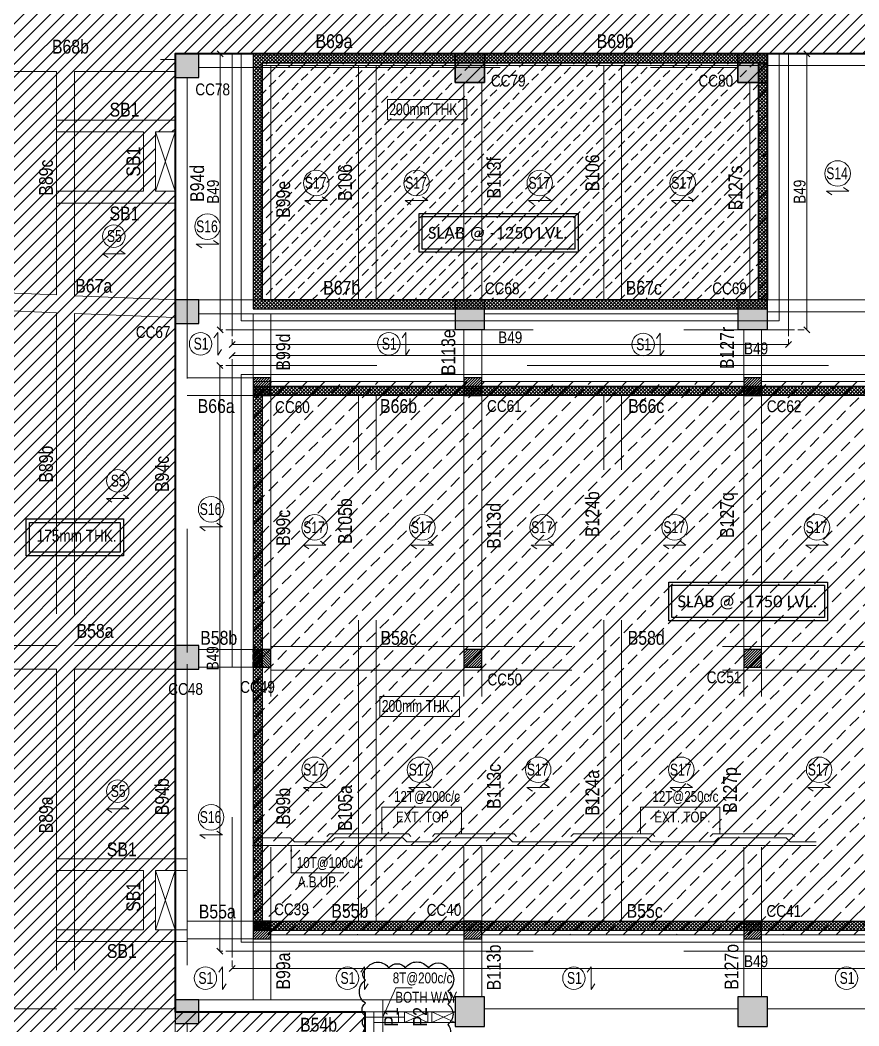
# Model space of a CAD drawing. Header units: millimetres. Extents: x 1112055 to 3390982, y -148532 to 766891.
# Drawn here: x 2816194 to 2837420, y 11112 to 36569 of the extents above; entities that cross this region are included whole.
import ezdxf
from ezdxf.enums import TextEntityAlignment as Align

# ---------------------------------------------------------------- set-up
doc = ezdxf.new("R2010")
doc.units = ezdxf.units.MM
doc.header["$PDMODE"] = 35
doc.header["$PDSIZE"] = -25
doc.linetypes.add('Hidden', pattern=[9.525, 6.35, -3.175])
for name, color, linetype, lineweight in [('A_DROP LINE', 11, 'Continuous', 9), ('AREA', 2, 'Continuous', 9), ('B BEAM', 148, 'Continuous', 13), ('B COL. NO.', 3, 'Continuous', 20), ('B FINAL COLUMN', 1, 'Continuous', 30), ('B HATCH', 250, 'Continuous', 0), ('B SLAB NO', 56, 'Continuous', 9), ('B STEEL', 34, 'Continuous', 15), ('B STEEL TEXT', 7, 'Continuous', 15), ('B-BEAM NO', 215, 'Continuous', 18), ('g-sol250', 250, 'Continuous', 5)]:
    doc.layers.add(name, color=color, linetype=linetype, lineweight=lineweight)
doc.styles.add('Cali', font='calibri.ttf')
doc.styles.add('Q1', font='g13f12d.shx', dxfattribs={"width": 0.8})
doc.styles.add('SWINC', font='swissc.ttf')
doc.styles.add('SWISS', font='swisscl.ttf')
doc.dimstyles.new('BHOOMI', dxfattribs={"dimtxt": 230, "dimasz": 150, "dimexe": 10, "dimexo": 0, "dimgap": 25, "dimtad": 1, "dimdec": 0, "dimzin": 0, "dimdsep": 46, "dimtxsty": 'SWINC', "dimblk": 'OBLIQUE', "dimcen": 0.09, "dimclrd": 250, "dimclre": 250, "dimclrt": 256, "dimaunit": 1, "dimadec": 3, "dimazin": 0, "dimtfac": 1, "dimtdec": 0, "dimtofl": 0, "dimtmove": 1, "dimatfit": 3, "dimfxl": 100, "dimtolj": 1, "dimtzin": 0, "dimlwd": 9, "dimlwe": 5, "dimarcsym": 0})
pattern_1 = [(45, (725457.52, -338867.97), (-44.9012806, 44.9012806), []), (135, (725457.52, -338867.97), (-44.9012806, -44.9012806), [])]
pattern_2 = [(45, (-448869.95, -194676.243), (-33.67596045, 33.67596045), [])]

# ---------------------------------------------------------------- blocks, each defined once
blk = doc.blocks.new('_Oblique')
at = {"color": 0, "linetype": 'ByBlock', "lineweight": -2}
blk.add_line((-0.5, -0.5), (0.5, 0.5), dxfattribs=at)
blk = doc.blocks.new('*D6222')
at = {"layer": 'B-BEAM NO', "color": 250, "linetype": 'Hidden', "lineweight": 0, "ltscale": 25, "transparency": 16777216}
for p, q in [((2821558, 27829), (2821558, 28087)), ((2848078, 27829), (2848078, 28087))]:
    blk.add_line(p, q, dxfattribs=at)
at = {"layer": 'B-BEAM NO', "color": 250, "lineweight": 0, "ltscale": 25, "transparency": 16777216}
blk.add_line((2848078, 28077), (2821558, 28077), dxfattribs=at)
at = {"layer": 'Defpoints', "color": 0, "lineweight": 40, "transparency": 16777216}
for p in [(2821558, 28077), (2821558, 27829), (2848078, 27829)]:
    blk.add_point(p, dxfattribs=at)
at = {"layer": 'B-BEAM NO', "color": 250, "lineweight": 0, "transparency": 16777216, "xscale": 150, "yscale": 150, "zscale": 150, "rotation": 180}
blk.add_blockref('_Oblique', (2821558, 28077), dxfattribs=at)
at = {"layer": 'B-BEAM NO', "color": 250, "lineweight": 0, "transparency": 16777216, "xscale": 150, "yscale": 150, "zscale": 150}
blk.add_blockref('_Oblique', (2848078, 28077), dxfattribs=at)
at = {"layer": 'B-BEAM NO', "transparency": 16777216, "insert": (2834818, 28257), "char_height": 300, "attachment_point": 5, "style": 'SWINC'}
blk.add_mtext('\\A1;B49', dxfattribs=at)
blk = doc.blocks.new('*D6224')
at = {"layer": 'B-BEAM NO', "color": 250, "linetype": 'Hidden', "lineweight": 0, "ltscale": 25, "transparency": 16777216}
for p, q in [((2821558, 13004), (2821558, 12557)), ((2848078, 13004), (2848078, 12557))]:
    blk.add_line(p, q, dxfattribs=at)
at = {"layer": 'B-BEAM NO', "color": 250, "lineweight": 0, "ltscale": 25, "transparency": 16777216}
blk.add_line((2821558, 12567), (2848078, 12567), dxfattribs=at)
at = {"layer": 'Defpoints', "color": 0, "lineweight": 40, "transparency": 16777216}
for p in [(2821558, 13004), (2848078, 13004), (2848078, 12567)]:
    blk.add_point(p, dxfattribs=at)
at = {"layer": 'B-BEAM NO', "color": 250, "lineweight": 0, "transparency": 16777216, "xscale": 150, "yscale": 150, "zscale": 150, "rotation": 180}
blk.add_blockref('_Oblique', (2821558, 12567), dxfattribs=at)
at = {"layer": 'B-BEAM NO', "color": 250, "lineweight": 0, "transparency": 16777216, "xscale": 150, "yscale": 150, "zscale": 150}
blk.add_blockref('_Oblique', (2848078, 12567), dxfattribs=at)
at = {"layer": 'B-BEAM NO', "transparency": 16777216, "insert": (2834818, 12747), "char_height": 300, "attachment_point": 5, "style": 'SWINC'}
blk.add_mtext('\\A1;B49', dxfattribs=at)
blk = doc.blocks.new('*D6225')
at = {"layer": 'B-BEAM NO', "color": 250, "linetype": 'Hidden', "lineweight": 0, "ltscale": 25, "transparency": 16777216}
for p, q in [((2821558, 27829), (2821237, 27829)), ((2821558, 13004), (2821237, 13004))]:
    blk.add_line(p, q, dxfattribs=at)
at = {"layer": 'B-BEAM NO', "color": 250, "lineweight": 0, "ltscale": 25, "transparency": 16777216}
blk.add_line((2821247, 13004), (2821247, 27829), dxfattribs=at)
at = {"layer": 'Defpoints', "color": 0, "lineweight": 40, "transparency": 16777216}
for p in [(2821247, 27829), (2821558, 27829), (2821558, 13004)]:
    blk.add_point(p, dxfattribs=at)
at = {"layer": 'B-BEAM NO', "color": 250, "lineweight": 0, "transparency": 16777216, "xscale": 150, "yscale": 150, "zscale": 150}
for p, rotation in [((2821247, 27829), 90), ((2821247, 13004), 270)]:
    blk.add_blockref('_Oblique', p, dxfattribs=dict(at, rotation=rotation))
at = {"layer": 'B-BEAM NO', "transparency": 16777216, "insert": (2821067, 20416), "char_height": 300, "attachment_point": 5, "rotation": 90, "style": 'SWINC'}
blk.add_mtext('\\A1;B49', dxfattribs=at)
blk = doc.blocks.new('*D6226')
at = {"layer": 'B-BEAM NO', "color": 250, "linetype": 'Hidden', "lineweight": 0, "ltscale": 25, "transparency": 16777216}
for p, q in [((2821558, 28729), (2821558, 28346)), ((2835636, 28729), (2835636, 28346))]:
    blk.add_line(p, q, dxfattribs=at)
at = {"layer": 'B-BEAM NO', "color": 250, "lineweight": 0, "ltscale": 25, "transparency": 16777216}
blk.add_line((2835636, 28356), (2821558, 28356), dxfattribs=at)
at = {"layer": 'Defpoints', "color": 0, "lineweight": 40, "transparency": 16777216}
for p in [(2821558, 28729), (2835636, 28729), (2821558, 28356)]:
    blk.add_point(p, dxfattribs=at)
at = {"layer": 'B-BEAM NO', "color": 250, "lineweight": 0, "transparency": 16777216, "xscale": 150, "yscale": 150, "zscale": 150, "rotation": 180}
blk.add_blockref('_Oblique', (2821558, 28356), dxfattribs=at)
at = {"layer": 'B-BEAM NO', "color": 250, "lineweight": 0, "transparency": 16777216, "xscale": 150, "yscale": 150, "zscale": 150}
blk.add_blockref('_Oblique', (2835636, 28356), dxfattribs=at)
at = {"layer": 'B-BEAM NO', "transparency": 16777216, "insert": (2828597, 28536), "char_height": 300, "attachment_point": 5, "style": 'SWINC'}
blk.add_mtext('\\A1;B49', dxfattribs=at)
blk = doc.blocks.new('*D6227')
at = {"layer": 'B-BEAM NO', "color": 250, "linetype": 'Hidden', "lineweight": 0, "ltscale": 25, "transparency": 16777216}
for p, q in [((2821558, 35719), (2821247, 35719)), ((2821558, 28729), (2821247, 28729))]:
    blk.add_line(p, q, dxfattribs=at)
at = {"layer": 'B-BEAM NO', "color": 250, "lineweight": 0, "ltscale": 25, "transparency": 16777216}
blk.add_line((2821257, 28729), (2821257, 35719), dxfattribs=at)
at = {"layer": 'Defpoints', "color": 0, "lineweight": 40, "transparency": 16777216}
for p in [(2821257, 35719), (2821558, 35719), (2821558, 28729)]:
    blk.add_point(p, dxfattribs=at)
at = {"layer": 'B-BEAM NO', "color": 250, "lineweight": 0, "transparency": 16777216, "xscale": 150, "yscale": 150, "zscale": 150}
for p, rotation in [((2821257, 35719), 90), ((2821257, 28729), 270)]:
    blk.add_blockref('_Oblique', p, dxfattribs=dict(at, rotation=rotation))
at = {"layer": 'B-BEAM NO', "transparency": 16777216, "insert": (2821077, 32224), "char_height": 300, "attachment_point": 5, "rotation": 90, "style": 'SWINC'}
blk.add_mtext('\\A1;B49', dxfattribs=at)
blk = doc.blocks.new('*D6228')
at = {"layer": 'B-BEAM NO', "color": 250, "linetype": 'Hidden', "lineweight": 0, "ltscale": 25, "transparency": 16777216}
for p, q in [((2835636, 35719), (2836112, 35719)), ((2835636, 28729), (2836112, 28729))]:
    blk.add_line(p, q, dxfattribs=at)
at = {"layer": 'B-BEAM NO', "color": 250, "lineweight": 0, "ltscale": 25, "transparency": 16777216}
blk.add_line((2836102, 28729), (2836102, 35719), dxfattribs=at)
at = {"layer": 'Defpoints', "color": 0, "lineweight": 40, "transparency": 16777216}
for p in [(2835636, 35719), (2836102, 35719), (2835636, 28729)]:
    blk.add_point(p, dxfattribs=at)
at = {"layer": 'B-BEAM NO', "color": 250, "lineweight": 0, "transparency": 16777216, "xscale": 150, "yscale": 150, "zscale": 150}
for p, rotation in [((2836102, 35719), 90), ((2836102, 28729), 270)]:
    blk.add_blockref('_Oblique', p, dxfattribs=dict(at, rotation=rotation))
at = {"layer": 'B-BEAM NO', "transparency": 16777216, "insert": (2835922, 32224), "char_height": 300, "attachment_point": 5, "rotation": 90, "style": 'SWINC'}
blk.add_mtext('\\A1;B49', dxfattribs=at)
blk = doc.blocks.new('A$C0c216505')
at = {"layer": 'A_DROP LINE'}
for points in [[(2200, -6230), (2200, -300), (14760, -300), (14760, -6230)], [(27200, -8650), (2200, -8650), (2200, -21955), (27200, -21955)]]:
    blk.add_lwpolyline(points, close=True, dxfattribs=at)

msp = doc.modelspace()

# ---------------------------------------------------------------- hatches: boundary and pattern name
at = {"layer": 'B HATCH', "lineweight": 0}
h = msp.add_hatch(dxfattribs=at)
h.set_pattern_fill('ANSI37', color=256, scale=20, angle=360, style=0)
h.set_pattern_definition(pattern_1)
h.paths.add_polyline_path([(2822088.1, 35718.9), (2822088.1, 29258.9), (2835106.5, 29258.9), (2835106.5, 35718.9)])
h.paths.add_polyline_path([(2822318.1, 35488.9), (2822318.1, 29488.9), (2834876.5, 29488.9), (2834876.5, 35488.9)], flags=16)
h = msp.add_hatch(dxfattribs=at)
h.set_pattern_fill('ANSI37', color=256, scale=20, angle=360, style=0)
h.set_pattern_definition(pattern_1)
h.paths.add_polyline_path([(2822318.1, 13763.9), (2847318.1, 13763.9), (2847318.1, 27068.9), (2822318.1, 27068.9)], flags=16)
h.paths.add_polyline_path([(2822088.1, 13533.9), (2847548.1, 13533.9), (2847548.1, 27298.9), (2822088.1, 27298.9)])
h = msp.add_hatch(dxfattribs=at)
h.set_pattern_fill('ANSI37', color=256, scale=20, angle=360, style=0)
h.set_pattern_definition([(45, (-2661312.214, -704162.315), (-44.9012806, 44.9012806), []), (135, (-2661312.214, -704162.315), (-44.9012806, -44.9012806), [])])
h.paths.add_polyline_path([(2822088.1, 27298.9), (2822538.1, 27298.9), (2822538.1, 27068.9), (2822088.1, 27068.9)])
h = msp.add_hatch(dxfattribs=at)
h.set_pattern_fill('ANSI37', color=256, scale=20, angle=360, style=0)
h.set_pattern_definition([(45, (-2655975.54, -704162.315), (-44.9012806, 44.9012806), []), (135, (-2655975.54, -704162.315), (-44.9012806, -44.9012806), [])])
h.paths.add_polyline_path([(2827424.8, 27298.9), (2827874.8, 27298.9), (2827874.8, 27068.9), (2827424.8, 27068.9)])
h = msp.add_hatch(dxfattribs=at)
h.set_pattern_fill('ANSI37', color=256, scale=20, angle=360, style=0)
h.set_pattern_definition([(45, (-2648893.88, -704162.315), (-44.9012806, 44.9012806), []), (135, (-2648893.88, -704162.315), (-44.9012806, -44.9012806), [])])
h.paths.add_polyline_path([(2834506.5, 27298.9), (2834956.5, 27298.9), (2834956.5, 27068.9), (2834506.5, 27068.9)])
h = msp.add_hatch(dxfattribs=at)
h.set_pattern_fill('ANSI37', color=256, scale=20, angle=90, style=0)
h.set_pattern_definition([(135, (3553904.36, -5463199.9), (-44.9012806, -44.9012806), []), (225, (3553904.36, -5463199.9), (44.9012806, -44.9012806), [])])
h.paths.add_polyline_path([(2822318.1, 20191.4), (2822318.1, 20641.4), (2822088.1, 20641.4), (2822088.1, 20191.4)])
h = msp.add_hatch(dxfattribs=at)
h.set_pattern_fill('ANSI37', color=256, scale=20, angle=360, style=0)
h.set_pattern_definition([(45, (-2661312.214, -717917.315), (-44.9012806, 44.9012806), []), (135, (-2661312.214, -717917.315), (-44.9012806, -44.9012806), [])])
h.paths.add_polyline_path([(2822088.1, 13533.9), (2822538.1, 13533.9), (2822538.1, 13763.9), (2822088.1, 13763.9)])
h = msp.add_hatch(dxfattribs=at)
h.set_pattern_fill('ANSI37', color=256, scale=20, angle=360, style=0)
h.set_pattern_definition([(45, (-2655975.54, -717917.315), (-44.9012806, 44.9012806), []), (135, (-2655975.54, -717917.315), (-44.9012806, -44.9012806), [])])
h.paths.add_polyline_path([(2827424.8, 13533.9), (2827874.8, 13533.9), (2827874.8, 13763.9), (2827424.8, 13763.9)])
h = msp.add_hatch(dxfattribs=at)
h.set_pattern_fill('ANSI37', color=256, scale=20, angle=360, style=0)
h.set_pattern_definition([(45, (-2648893.88, -717917.315), (-44.9012806, 44.9012806), []), (135, (-2648893.88, -717917.315), (-44.9012806, -44.9012806), [])])
h.paths.add_polyline_path([(2834506.5, 13533.9), (2834956.5, 13533.9), (2834956.5, 13763.9), (2834506.5, 13763.9)])
at = {"layer": 'g-sol250', "lineweight": 0}
h = msp.add_hatch(dxfattribs=at)
h.set_pattern_fill('ANSI31', color=250, scale=75)
h.set_pattern_definition([(45, (-724936.02, -684473.6), (-168.379802, 168.379802), [])])
h.paths.add_polyline_path([(2808768.1, -40156.1), (2808768.1, -11756.1), (2834368.1, -11756.1), (2834368.1, -20456.1), (2830868.1, -20456.1), (2830868.1, -31456.1), (2834368.1, -31456.1), (2834368.1, -40156.1)], flags=16)
h.paths.add_polyline_path([(2825618.1, -40504.6), (2825618.1, -40156.1), (2827028.1, -40156.1), (2827028.1, -40504.6)], flags=16)
h.paths.add_polyline_path([(2830038.1, -40156.1), (2830038.1, -40504.7), (2827478.1, -40504.7), (2827478.1, -40156.1)], flags=16)
h.paths.add_polyline_path([(2834368.1, -70556.1), (2858788.1, -70556.1), (2858788.1, -30756.1), (2871418.1, -30756.1), (2871418.1, -5896), (2871418.1, -5756.1), (2858958.1, -5756.1), (2858958.1, -5156.1), (2859188.1, -5156.1), (2859188.1, -3726.1), (2858808.1, -3726.1), (2858808.1, -1416.1), (2859188.1, -1416.1), (2859188.1, 3323.9), (2854103.1, 3323.9), (2854103.1, -5754), (2854221, -5756.1), (2854103.1, -5756.1), (2846294.9, -5756.1), (2819068.1, -5756.1), (2819068.1, 9243.9), (2824918.1, 9243.9), (2824918.1, 11468.9), (2820118.1, 11468.9), (2820118.1, 13543.9), (2819618.1, 13543.9), (2819618.1, 15043.9), (2820118.1, 15043.9), (2820118.1, 32238.9), (2819618.1, 32238.9), (2819618.1, 33738.9), (2820118.1, 33738.9), (2820118.1, 35718.9), (2855901.5, 35718.9), (2855901.5, 35488.9), (2870818.1, 35488.9), (2870818.1, 35488.9), (2871418.1, 35488.9), (2871418.1, 42384.9), (2845094.1, 41923), (2845094.1, 39154.7), (2840592.1, 39154.7), (2840592.1, 38568.9), (2807868.1, 38568.9), (2807868.1, 35569), (2814122.8, 35569), (2814113.5, 13956.4), (2812838.1, 13953.9), (2812838.1, 7598.9), (2810598.2, 7598.9), (2810598.2, -5306.1), (2807868.1, -5306.1), (2807868.1, -70556.1), (2808768.1, -70556.1), (2808768.3, -48507.3), (2834368.3, -48507.3), (2834368.1, -57206.1), (2830638.1, -57206.1), (2830638.1, -70256.1), (2834368.1, -70256.1)])
at = {"layer": 'g-sol250'}
h = msp.add_hatch(color=250, dxfattribs=at)
h.dxf.hatch_style = 1
h.paths.add_polyline_path([(2820118.1, 35118.9), (2820718.1, 35118.9), (2820718.1, 35718.9), (2820118.1, 35718.9)])
h = msp.add_hatch(color=250, dxfattribs=at)
h.dxf.hatch_style = 1
h.paths.add_polyline_path([(2827199.8, 34988.9), (2827949.8, 34988.9), (2827949.8, 35718.9), (2827199.8, 35718.9)])
h = msp.add_hatch(color=250, dxfattribs=at)
h.dxf.hatch_style = 1
h.paths.add_polyline_path([(2834356.5, 34988.9), (2835106.5, 34988.9), (2835106.5, 35718.9), (2834356.5, 35718.9)])
at = {"layer": 'g-sol250', "lineweight": 0}
h = msp.add_hatch(dxfattribs=at)
h.set_pattern_fill('ANSI33', color=18, scale=72.222222)
h.set_pattern_definition([(45, (-2641737.2, -704162.3), (-324.287027, 324.287027), []), (45, (-2641412.93, -704162.3), (-324.287027, 324.287027), [229.305556, -114.652778])])
h.paths.add_polyline_path([(2822318.1, 29488.9), (2822318.1, 35488.9), (2835108.1, 35488.9), (2835108.1, 29488.9)])
at = {"layer": 'g-sol250'}
h = msp.add_hatch(color=250, dxfattribs=at)
h.dxf.hatch_style = 1
h.paths.add_polyline_path([(2820118.1, 28888.9), (2820718.1, 28888.9), (2820718.1, 29488.9), (2820118.1, 29488.9)])
h = msp.add_hatch(color=250, dxfattribs=at)
h.dxf.hatch_style = 1
h.paths.add_polyline_path([(2827199.8, 28738.9), (2827949.8, 28738.9), (2827949.8, 29488.9), (2827199.8, 29488.9)])
h = msp.add_hatch(color=250, dxfattribs=at)
h.dxf.hatch_style = 1
h.paths.add_polyline_path([(2834356.5, 28738.9), (2835106.5, 28738.9), (2835106.5, 29488.9), (2834356.5, 29488.9)])
h = msp.add_hatch(dxfattribs=at)
h.set_pattern_fill('ANSI31', color=250, scale=15)
h.set_pattern_definition([(45, (-468444.95, -194676.243), (-33.67596045, 33.67596045), [])])
h.paths.add_polyline_path([(2822088.1, 27298.9), (2822538.1, 27298.9), (2822538.1, 27518.9), (2822088.1, 27518.9)])
h = msp.add_hatch(dxfattribs=at)
h.set_pattern_fill('ANSI31', color=250, scale=15)
h.set_pattern_definition([(45, (-463108.276, -194676.243), (-33.67596045, 33.67596045), [])])
h.paths.add_polyline_path([(2827424.8, 27298.9), (2827874.8, 27298.9), (2827874.8, 27518.9), (2827424.8, 27518.9)])
h = msp.add_hatch(dxfattribs=at)
h.set_pattern_fill('ANSI31', color=250, scale=15)
h.set_pattern_definition([(45, (-456026.615, -194676.243), (-33.67596045, 33.67596045), [])])
h.paths.add_polyline_path([(2834506.5, 27298.9), (2834956.5, 27298.9), (2834956.5, 27518.9), (2834506.5, 27518.9)])
at = {"layer": 'g-sol250', "lineweight": 0}
h = msp.add_hatch(dxfattribs=at)
h.set_pattern_fill('ANSI33', color=226, scale=100, angle=360)
h.set_pattern_definition([(45, (-724936, -680969.16), (-449.01281, 449.01281), []), (45, (-724487, -680969.16), (-449.01281, 449.01281), [317.5, -158.75])])
h.paths.add_polyline_path([(2822088.1, 13413.9), (2822088.1, 27418.9), (2847548.1, 27418.9), (2847548.1, 13413.9)])
at = {"layer": 'g-sol250'}
h = msp.add_hatch(color=250, dxfattribs=at)
h.dxf.hatch_style = 1
h.paths.add_polyline_path([(2820118.1, 20141.4), (2820718.1, 20141.4), (2820718.1, 20741.4), (2820118.1, 20741.4)])
h = msp.add_hatch(dxfattribs=at)
h.set_pattern_fill('ANSI31', color=250, scale=15, angle=90)
h.set_pattern_definition([(135, (3044418.286, -3270332.632), (-33.67596045, -33.67596045), [])])
h.paths.add_polyline_path([(2822318.1, 20191.4), (2822318.1, 20641.4), (2822538.1, 20641.4), (2822538.1, 20191.4)])
h = msp.add_hatch(dxfattribs=at)
h.set_pattern_fill('ANSI31', color=250, scale=15)
h.set_pattern_definition(pattern_2)
h.paths.add_polyline_path([(2827424.8, 20191.4), (2827874.8, 20191.4), (2827874.8, 20641.4), (2827424.8, 20641.4)])
h = msp.add_hatch(dxfattribs=at)
h.set_pattern_fill('ANSI31', color=250, scale=15)
h.set_pattern_definition(pattern_2)
h.paths.add_polyline_path([(2834506.5, 20191.4), (2834956.5, 20191.4), (2834956.5, 20641.4), (2834506.5, 20641.4)])
h = msp.add_hatch(dxfattribs=at)
h.set_pattern_fill('ANSI31', color=250, scale=15)
h.set_pattern_definition([(45, (-468444.95, -208431.243), (-33.67596045, 33.67596045), [])])
h.paths.add_polyline_path([(2822088.1, 13533.9), (2822538.1, 13533.9), (2822538.1, 13313.9), (2822088.1, 13313.9)])
h = msp.add_hatch(dxfattribs=at)
h.set_pattern_fill('ANSI31', color=250, scale=15)
h.set_pattern_definition([(45, (-463108.276, -208431.243), (-33.67596045, 33.67596045), [])])
h.paths.add_polyline_path([(2827424.8, 13533.9), (2827874.8, 13533.9), (2827874.8, 13313.9), (2827424.8, 13313.9)])
h = msp.add_hatch(dxfattribs=at)
h.set_pattern_fill('ANSI31', color=250, scale=15)
h.set_pattern_definition([(45, (-456026.615, -208431.243), (-33.67596045, 33.67596045), [])])
h.paths.add_polyline_path([(2834506.5, 13533.9), (2834956.5, 13533.9), (2834956.5, 13313.9), (2834506.5, 13313.9)])
h = msp.add_hatch(color=250, dxfattribs=at)
h.dxf.hatch_style = 1
h.paths.add_polyline_path([(2820118.1, 11168.9), (2820718.1, 11168.9), (2820718.1, 11768.9), (2820118.1, 11768.9)])
h = msp.add_hatch(color=250, dxfattribs=at)
h.dxf.hatch_style = 1
h.paths.add_polyline_path([(2827199.8, 11093.9), (2827949.8, 11093.9), (2827949.8, 11843.9), (2827199.8, 11843.9)])
h = msp.add_hatch(color=250, dxfattribs=at)
h.dxf.hatch_style = 1
h.paths.add_polyline_path([(2834356.5, 11093.9), (2835106.5, 11093.9), (2835106.5, 11843.9), (2834356.5, 11843.9)])

# ---------------------------------------------------------------- linework, layer by layer
at = {"lineweight": 30}
for points in [[(2826292, 31674.1), (2830312.5, 31674.1), (2830312.5, 30695.3), (2826292, 30695.3)], [(2826371.3, 31594.8), (2830233.3, 31594.8), (2830233.3, 30774.5), (2826371.3, 30774.5)], [(2816344.6, 23945.5), (2818813.5, 23945.5), (2818813.5, 23010.8), (2816344.6, 23010.8)], [(2816435.1, 23855), (2818723, 23855), (2818723, 23101.3), (2816435.1, 23101.3)], [(2832606.9, 22344.1), (2836627.4, 22344.1), (2836627.4, 21365.3), (2832606.9, 21365.3)], [(2832686.2, 22264.8), (2836548.1, 22264.8), (2836548.1, 21444.6), (2832686.2, 21444.6)]]:
    msp.add_lwpolyline(points, close=True, dxfattribs=at)
at = {"color": 2, "lineweight": 30}
msp.add_lwpolyline([(2827014.9, 12577.8, -0.5205671), (2827014.9, 11991.9, -0.5205671), (2827014.9, 11662.5, -0.5205671), (2827014.9, 11147.6, -0.5205671), (2826940.1, 10730.9, -0.5205671), (2826543.3, 10730.9, -0.5205671), (2825972.2, 10730.9, -0.5205671), (2825409.2, 10730.9, -0.5205671), (2824996.9, 10730.9, -0.5205671), (2824932.5, 11055.2, -0.5205671), (2824932.5, 11355.8, -0.5205671), (2824932.5, 11682.9, -0.5205671), (2824932.5, 12271.1, -0.5205671), (2824968.7, 12577.8, -0.5205671), (2825526.8, 12577.8, -0.5205671), (2825942, 12577.8, -0.5205671), (2826531.4, 12577.8, -0.5205671)], format="xyb", close=True, dxfattribs=at)
at = {"layer": 'B BEAM', "ltscale": 1200}
for p, q in [((2820718.1, 35718.9), (2834356.5, 35718.9)), ((2841513.1, 35718.9), (2835106.5, 35718.9)), ((2822088.1, 35418.9), (2822088.1, 29488.9)), ((2835106.5, 34968.9), (2835106.5, 29488.9)), ((2819618.1, 33738.9), (2820118.1, 32238.9)), ((2819618.1, 32238.9), (2820118.1, 33738.9)), ((2820118.1, 33738.9), (2820118.1, 32238.9)), ((2827424.8, 27418.9), (2822088.1, 27418.9)), ((2834506.5, 27418.9), (2827874.8, 27418.9)), ((2841663.1, 27418.9), (2834956.5, 27418.9)), ((2822088.1, 27068.9), (2822088.1, 13763.9)), ((2819618.1, 13543.9), (2820118.1, 15043.9)), ((2819618.1, 15043.9), (2820118.1, 13543.9)), ((2822538.1, 13413.9), (2827424.8, 13413.9)), ((2827874.8, 13413.9), (2834506.5, 13413.9)), ((2834956.5, 13413.9), (2841663.1, 13413.9)), ((2825769.8, 11468.9), (2825769.8, 11193.9)), ((2827199.8, 11193.9), (2825148.1, 11193.9))]:
    msp.add_line(p, q, dxfattribs=at)
at = {"layer": 'B BEAM', "linetype": 'Hidden', "ltscale": 1200}
for p, q in [((2841513.1, 35718.9), (2835106.5, 35718.9)), ((2808318.1, 35569), (2820118.1, 35569)), ((2822538.1, 35418.9), (2822538.1, 29488.9)), ((2824756.5, 35418.9), (2824756.5, 29488.9)), ((2825206.5, 35418.9), (2825206.5, 29488.9)), ((2830965.6, 35418.9), (2830965.6, 29488.9)), ((2831415.6, 35418.9), (2831415.6, 29488.9)), ((2838234.8, 35418.9), (2835106.5, 35418.9)), ((2814568.1, 35269), (2817118.1, 35269)), ((2817118.1, 35269), (2817118.1, 29613.3)), ((2817568.1, 35269), (2820118.1, 35269)), ((2817568.1, 35269), (2817568.1, 29594.6)), ((2820718.1, 35368.9), (2834356.5, 35368.9)), ((2820118.1, 35118.9), (2820118.1, 11768.9)), ((2820418.1, 35118.9), (2820418.1, 20566.4)), ((2827424.8, 34968.9), (2827424.8, 29488.9)), ((2827874.8, 34968.9), (2827874.8, 29488.9)), ((2834656.5, 34968.9), (2834656.5, 29488.9)), ((2814568.2, 29719), (2817118.1, 29613.3)), ((2817568.1, 29594.6), (2820118.1, 29488.9)), ((2827199.8, 29488.9), (2820718.1, 29488.9)), ((2834356.5, 29488.9), (2827949.8, 29488.9)), ((2838234.8, 29488.9), (2835106.5, 29488.9)), ((2814549.5, 29269.4), (2817118.1, 29162.9)), ((2817118.1, 29162.9), (2817118.1, 20741.4)), ((2817568.1, 29144.3), (2817568.1, 20741.4)), ((2817568.1, 29144.3), (2820099.5, 29039.3)), ((2827199.8, 29138.9), (2820718.1, 29138.9)), ((2822088.1, 27518.9), (2822088.1, 29138.9)), ((2822538.1, 27518.9), (2822538.1, 29138.9)), ((2834356.5, 29138.9), (2827949.8, 29138.9)), ((2841513.1, 29188.9), (2835106.5, 29188.9)), ((2827424.8, 28738.9), (2827424.8, 27518.9)), ((2827874.8, 28738.9), (2827874.8, 27518.9)), ((2834506.5, 28738.9), (2834506.5, 27518.9)), ((2834956.5, 28738.9), (2834956.5, 27518.9)), ((2822088.1, 27518.9), (2820418.1, 27518.9)), ((2822088.1, 27068.9), (2820418.1, 27068.9)), ((2827424.8, 27068.9), (2822538.1, 27068.9)), ((2822538.1, 27068.9), (2822538.1, 13763.9)), ((2824756.5, 13758.4), (2824756.5, 27068.9)), ((2825206.5, 13758.4), (2825206.5, 27068.9)), ((2827424.8, 27068.9), (2827424.8, 13763.9)), ((2834506.5, 27068.9), (2827874.8, 27068.9)), ((2827874.8, 27068.9), (2827874.8, 13763.9)), ((2830965.6, 13758.4), (2830965.6, 27068.9)), ((2831415.6, 13758.4), (2831415.6, 27068.9)), ((2834506.5, 27068.9), (2834506.5, 13763.9)), ((2834956.5, 27068.9), (2834956.5, 13763.9)), ((2841663.1, 27068.9), (2834956.5, 27068.9)), ((2817118.1, 20741.4), (2814568.1, 20741.4)), ((2820118.1, 20741.4), (2817568.1, 20741.4)), ((2822088.1, 20641.4), (2820718.1, 20641.4)), ((2822538.1, 20716.4), (2847098.1, 20716.4)), ((2817118.1, 20141.4), (2814568.1, 20141.4)), ((2817118.1, 20141.4), (2817118.1, 11543.9)), ((2817568.1, 20141.4), (2817568.1, 11543.9)), ((2820118.1, 20141.4), (2817568.1, 20141.4)), ((2820418.1, 20266.4), (2820418.1, 11768.9)), ((2822088.1, 20191.4), (2820718.1, 20191.4)), ((2822538.1, 20116.4), (2847098.1, 20116.4)), ((2822088.1, 13763.9), (2820418.1, 13763.9)), ((2822538.1, 13763.9), (2827424.8, 13763.9)), ((2827874.8, 13763.9), (2834506.5, 13763.9)), ((2834956.5, 13763.9), (2841663.1, 13763.9)), ((2822088.1, 13313.9), (2820418.1, 13313.9)), ((2822088.1, 13313.9), (2822088.1, 11768.9)), ((2822538.1, 13313.9), (2822538.1, 11768.9)), ((2827424.8, 13313.9), (2827424.8, 11843.9)), ((2827874.8, 13313.9), (2827874.8, 11843.9)), ((2834506.5, 13313.9), (2834506.5, 11843.9)), ((2834956.5, 13313.9), (2834956.5, 11843.9)), ((2827199.8, 11768.9), (2820718.1, 11768.9)), ((2817118.1, 11543.9), (2814568.1, 11543.9)), ((2820118.1, 11543.9), (2817568.1, 11543.9)), ((2827199.8, 11468.9), (2820718.1, 11468.9)), ((2825148.1, 9243.9), (2825148.1, 11468.9)), ((2825919.8, 11193.9), (2826509.8, 11468.9)), ((2826509.8, 11193.9), (2825919.8, 11468.9)), ((2826609.8, 11193.9), (2827199.8, 11468.9)), ((2826609.8, 11468.9), (2827199.8, 11193.9)), ((2834356.5, 11543.9), (2827949.8, 11543.9)), ((2841513.1, 11543.9), (2835106.5, 11543.9)), ((2820118.1, 11168.9), (2820118.1, 9243.9)), ((2820418.1, 11168.9), (2820418.1, 9243.9))]:
    msp.add_line(p, q, dxfattribs=at)
at = {"layer": 'B BEAM', "color": 4, "linetype": 'Hidden', "ltscale": 1200}
for p, q in [((2820118.1, 34038.9), (2817118.1, 34038.9)), ((2819318.1, 33738.9), (2817118.1, 33738.9)), ((2819318.1, 32238.9), (2819318.1, 33738.9)), ((2819618.1, 33738.9), (2820118.1, 33738.9)), ((2819318.1, 32238.9), (2817118.1, 32238.9)), ((2820118.1, 31938.9), (2817118.1, 31938.9)), ((2817118.1, 15343.9), (2820418.1, 15343.9)), ((2817118.1, 15043.9), (2819318.1, 15043.9)), ((2819318.1, 13543.9), (2819318.1, 15043.9)), ((2819618.1, 15043.9), (2820418.1, 15043.9)), ((2819318.1, 13543.9), (2817118.1, 13543.9)), ((2820418.1, 13543.9), (2819618.1, 13543.9)), ((2820418.1, 13243.9), (2817118.1, 13243.9))]:
    msp.add_line(p, q, dxfattribs=at)
at = {"layer": 'B BEAM', "color": 4, "ltscale": 1200}
for p, q in [((2819618.1, 32238.9), (2819618.1, 33738.9)), ((2820118.1, 33738.9), (2819618.1, 33738.9)), ((2820118.1, 32238.9), (2819618.1, 32238.9)), ((2819618.1, 13543.9), (2819618.1, 15043.9)), ((2819618.1, 15043.9), (2820118.1, 15043.9)), ((2819618.1, 13543.9), (2820118.1, 13543.9))]:
    msp.add_line(p, q, dxfattribs=at)
at = {"layer": 'B BEAM', "linetype": 'Hidden', "ltscale": 1200}
msp.add_lwpolyline([(2821558.1, 35718.9), (2821558.1, 28728.9), (2835636.5, 28728.9), (2835636.5, 35718.9)], dxfattribs=at)
at = {"layer": 'B BEAM', "ltscale": 1200}
msp.add_lwpolyline([(2821788.1, 35718.9), (2821788.1, 28958.9), (2835406.5, 28958.9), (2835406.5, 35718.9)], dxfattribs=at)
at = {"layer": 'B BEAM', "linetype": 'Hidden', "ltscale": 1200}
msp.add_lwpolyline([(2821558.1, 13003.9), (2848078.1, 13003.9), (2848078.1, 27828.9), (2821558.1, 27828.9)], close=True, dxfattribs=at)
at = {"layer": 'B BEAM', "ltscale": 1200}
for points in [[(2821788.1, 13233.9), (2847848.1, 13233.9), (2847848.1, 27598.9), (2821788.1, 27598.9)], [(2825919.8, 11468.9), (2826509.8, 11468.9), (2826509.8, 11193.9), (2825919.8, 11193.9)], [(2826609.8, 11468.9), (2827199.8, 11468.9), (2827199.8, 11193.9), (2826609.8, 11193.9)]]:
    msp.add_lwpolyline(points, close=True, dxfattribs=at)
at = {"layer": 'B FINAL COLUMN'}
for points in [[(2820118.1, 35118.9), (2820718.1, 35118.9), (2820718.1, 35718.9), (2820118.1, 35718.9)], [(2827199.8, 35718.9), (2827949.8, 35718.9), (2827949.8, 34988.9), (2827199.8, 34988.9)], [(2834356.5, 35718.9), (2835106.5, 35718.9), (2835106.5, 34988.9), (2834356.5, 34988.9)], [(2820118.1, 28888.9), (2820718.1, 28888.9), (2820718.1, 29488.9), (2820118.1, 29488.9)], [(2827199.8, 28738.9), (2827949.8, 28738.9), (2827949.8, 29488.9), (2827199.8, 29488.9)], [(2834356.5, 28738.9), (2835106.5, 28738.9), (2835106.5, 29488.9), (2834356.5, 29488.9)], [(2820118.1, 11168.9), (2820718.1, 11168.9), (2820718.1, 11768.9), (2820118.1, 11768.9)]]:
    msp.add_lwpolyline(points, close=True, dxfattribs=at)
at = {"layer": 'B FINAL COLUMN', "color": 26, "lineweight": 30}
for points in [[(2822088.1, 35718.9), (2822088.1, 29258.9), (2835106.5, 29258.9), (2835106.5, 35718.9)], [(2822318.1, 35488.9), (2822318.1, 29488.9), (2834876.5, 29488.9), (2834876.5, 35488.9)], [(2822088.1, 13533.9), (2847548.1, 13533.9), (2847548.1, 27298.9), (2822088.1, 27298.9)], [(2822318.1, 13763.9), (2847318.1, 13763.9), (2847318.1, 27068.9), (2822318.1, 27068.9)]]:
    msp.add_lwpolyline(points, close=True, dxfattribs=at)
at = {"layer": 'B FINAL COLUMN', "color": 5}
for points in [[(2827199.8, 34988.9), (2827949.8, 34988.9), (2827949.8, 35718.9), (2827199.8, 35718.9)], [(2834356.5, 34988.9), (2835106.5, 34988.9), (2835106.5, 35718.9), (2834356.5, 35718.9)]]:
    msp.add_lwpolyline(points, close=True, dxfattribs=at)
at = {"layer": 'B FINAL COLUMN', "color": 4, "linetype": 'Hidden', "lineweight": 25, "ltscale": 300}
for points in [[(2822088.1, 27068.9), (2822538.1, 27068.9), (2822538.1, 27518.9), (2822088.1, 27518.9)], [(2827424.8, 27068.9), (2827874.8, 27068.9), (2827874.8, 27518.9), (2827424.8, 27518.9)], [(2834506.5, 27068.9), (2834956.5, 27068.9), (2834956.5, 27518.9), (2834506.5, 27518.9)], [(2822088.1, 20191.4), (2822538.1, 20191.4), (2822538.1, 20641.4), (2822088.1, 20641.4)], [(2827424.8, 20191.4), (2827874.8, 20191.4), (2827874.8, 20641.4), (2827424.8, 20641.4)], [(2834506.5, 20191.4), (2834956.5, 20191.4), (2834956.5, 20641.4), (2834506.5, 20641.4)], [(2822088.1, 13313.9), (2822538.1, 13313.9), (2822538.1, 13763.9), (2822088.1, 13763.9)], [(2827424.8, 13313.9), (2827874.8, 13313.9), (2827874.8, 13763.9), (2827424.8, 13763.9)], [(2834506.5, 13313.9), (2834956.5, 13313.9), (2834956.5, 13763.9), (2834506.5, 13763.9)]]:
    msp.add_lwpolyline(points, close=True, dxfattribs=at)
at = {"layer": 'B FINAL COLUMN', "color": 4, "linetype": 'Hidden', "ltscale": 20}
for points in [[(2822088.1, 27068.9), (2822538.1, 27068.9), (2822538.1, 27298.9), (2822088.1, 27298.9)], [(2827424.8, 27068.9), (2827874.8, 27068.9), (2827874.8, 27298.9), (2827424.8, 27298.9)], [(2834506.5, 27298.9), (2834956.5, 27298.9), (2834956.5, 27068.9), (2834506.5, 27068.9)], [(2822318.1, 20191.4), (2822088.1, 20191.4), (2822088.1, 20641.4), (2822318.1, 20641.4)], [(2822088.1, 13533.9), (2822538.1, 13533.9), (2822538.1, 13763.9), (2822088.1, 13763.9)], [(2827424.8, 13533.9), (2827874.8, 13533.9), (2827874.8, 13763.9), (2827424.8, 13763.9)], [(2834506.5, 13533.9), (2834956.5, 13533.9), (2834956.5, 13763.9), (2834506.5, 13763.9)]]:
    msp.add_lwpolyline(points, close=True, dxfattribs=at)
at = {"layer": 'B FINAL COLUMN', "color": 1}
for points in [[(2820118.1, 20141.4), (2820718.1, 20141.4), (2820718.1, 20741.4), (2820118.1, 20741.4)], [(2827199.8, 11093.9), (2827949.8, 11093.9), (2827949.8, 11843.9), (2827199.8, 11843.9)], [(2834356.5, 11093.9), (2835106.5, 11093.9), (2835106.5, 11843.9), (2834356.5, 11843.9)]]:
    msp.add_lwpolyline(points, close=True, dxfattribs=at)
at = {"layer": 'B SLAB NO', "lineweight": 9}
for points in [[(2825487.1, 34555.7), (2827498.9, 34555.7), (2827498.9, 34045.4), (2825487.1, 34045.4)], [(2825298.8, 19451.3), (2827310.6, 19451.3), (2827310.6, 18940.9), (2825298.8, 18940.9)]]:
    msp.add_lwpolyline(points, close=True, dxfattribs=at)
for points in [[(2837029.7, 32336.3), (2837166.3, 32241.4), (2836597.3, 32241.4), (2836734, 32146.6)], [(2823835, 32094.2), (2823971.6, 31999.4), (2823402.6, 31999.4), (2823539.2, 31904.6)], [(2826373.8, 32094.2), (2826510.5, 31999.4), (2825941.4, 31999.4), (2826078.1, 31904.6)], [(2829492.7, 32094.2), (2829629.4, 31999.4), (2829060.3, 31999.4), (2829197, 31904.6)], [(2833109.3, 32094.2), (2833246, 31999.4), (2832676.9, 31999.4), (2832813.6, 31904.6)], [(2821084.6, 30991), (2821221.2, 30896.2), (2820652.2, 30896.2), (2820788.9, 30801.3)], [(2818714, 30747.7), (2818850.7, 30652.9), (2818281.6, 30652.9), (2818418.3, 30558.1)], [(2821099.3, 28523.9), (2821194.1, 28660.6), (2821194.1, 28091.5), (2821289, 28228.2)], [(2825861.3, 28523.9), (2825956.2, 28660.6), (2825956.2, 28091.5), (2826051, 28228.2)], [(2832299.6, 28506.3), (2832394.5, 28642.9), (2832394.5, 28073.9), (2832489.3, 28210.6)], [(2818812, 24556.1), (2818948.7, 24461.2), (2818379.6, 24461.2), (2818516.3, 24366.4)], [(2821175.4, 23836.1), (2821312, 23741.3), (2820743, 23741.3), (2820879.7, 23646.4)], [(2823794.1, 23377), (2823930.7, 23282.2), (2823361.7, 23282.2), (2823498.3, 23187.3)], [(2826520.5, 23377), (2826657.2, 23282.2), (2826088.1, 23282.2), (2826224.8, 23187.3)], [(2829562.1, 23377), (2829698.8, 23282.2), (2829129.7, 23282.2), (2829266.4, 23187.3)], [(2832908.2, 23377), (2833044.9, 23282.2), (2832475.8, 23282.2), (2832612.5, 23187.3)], [(2836508.1, 23377), (2836644.7, 23282.2), (2836075.7, 23282.2), (2836212.3, 23187.3)], [(2823794.1, 17242.1), (2823930.7, 17147.3), (2823361.7, 17147.3), (2823498.3, 17052.4)], [(2826463.2, 17242.1), (2826599.9, 17147.3), (2826030.8, 17147.3), (2826167.5, 17052.4)], [(2829453.3, 17242.1), (2829590, 17147.3), (2829020.9, 17147.3), (2829157.6, 17052.4)], [(2833073.4, 17242.1), (2833210.1, 17147.3), (2832641.1, 17147.3), (2832777.7, 17052.4)], [(2836562, 17242.1), (2836698.6, 17147.3), (2836129.6, 17147.3), (2836266.2, 17052.4)], [(2818812, 16699.5), (2818948.7, 16604.6), (2818379.6, 16604.6), (2818516.3, 16509.8)], [(2821175.4, 16040.5), (2821312, 15945.7), (2820743, 15945.7), (2820879.7, 15850.9)], [(2821220.1, 12467.8), (2821314.9, 12604.5), (2821314.9, 12035.5), (2821409.8, 12172.1)], [(2824815.8, 12467.8), (2824910.7, 12604.5), (2824910.7, 12035.5), (2825005.5, 12172.1)], [(2830546.4, 12467.8), (2830641.3, 12604.5), (2830641.3, 12035.5), (2830736.1, 12172.1)]]:
    msp.add_lwpolyline(points, dxfattribs=at)
for centre, radius in [((2836881.8, 32688), 323), ((2823687.1, 32445.9), 323), ((2826226, 32445.9), 323), ((2829344.9, 32445.9), 323), ((2832961.5, 32445.9), 323), ((2820936.7, 31342.7), 323), ((2818566.1, 31099.4), 284.5), ((2820761.6, 28376), 284.5), ((2825523.7, 28376), 284.5), ((2831961.9, 28358.4), 284.5), ((2818664.1, 24907.8), 284.5), ((2821027.5, 24187.8), 323), ((2823646.2, 23728.7), 323), ((2826372.7, 23728.7), 323), ((2829414.2, 23728.7), 323), ((2832760.4, 23728.7), 323), ((2836360.2, 23728.7), 323), ((2823646.2, 17593.8), 323), ((2826315.4, 17593.8), 323), ((2829305.4, 17593.8), 323), ((2832925.6, 17593.8), 323), ((2836414.1, 17593.8), 323), ((2818664.1, 17051.2), 284.5), ((2821027.5, 16392.2), 323), ((2820882.4, 12320), 284.5), ((2824478.1, 12320), 284.5), ((2830208.7, 12320), 284.5), ((2837109, 12320), 284.5)]:
    msp.add_circle(centre, radius, dxfattribs=at)
at = {"layer": 'B STEEL', "color": 34, "lineweight": 9, "ltscale": 0.5}
for p, q in [((2836340.3, 15674.3), (2822070.9, 15674.3)), ((2825369.9, 10963.9), (2825369.9, 11768.9)), ((2825919.8, 11331.4), (2824918.1, 11331.4))]:
    msp.add_line(p, q, dxfattribs=at)
for points in [[(2836340.3, 15774.3), (2835683.9, 15774.3), (2835583.9, 15874.3), (2833865.8, 15874.3), (2833765.8, 15774.3), (2832154, 15774.3), (2832054, 15874.3), (2830336, 15874.3), (2830236, 15774.3), (2828651.9, 15774.3), (2828551.9, 15874.3), (2826833.9, 15874.3), (2826733.9, 15774.3), (2825979.1, 15774.3), (2825879.1, 15874.3), (2824161.1, 15874.3), (2824061.1, 15774.3), (2823135.9, 15774.3), (2823035.9, 15874.3), (2822070.9, 15874.3)], [(2823955, 15909.6), (2824019.6, 15974.3), (2826020.5, 15974.3), (2826085.1, 15909.6)], [(2828758, 15909.6), (2828693.3, 15974.3), (2826692.5, 15974.3), (2826627.8, 15909.6)], [(2830130, 15909.6), (2830194.6, 15974.3), (2832195.5, 15974.3), (2832260.1, 15909.6)], [(2835789.9, 15909.6), (2835725.3, 15974.3), (2833724.4, 15974.3), (2833659.8, 15909.6)]]:
    msp.add_lwpolyline(points, dxfattribs=at)
at = {"layer": 'g-sol250', "color": 232, "lineweight": 40}
msp.add_lwpolyline([(2855901.5, 35718.9), (2820118.1, 35718.9), (2820118.1, 11468.9), (2824918.1, 11468.9), (2824918.1, 9243.9), (2819068.1, 9243.9), (2819068.1, -5756.1), (2854103.1, -5756.1)], dxfattribs=at)
at = {"layer": 'g-sol250', "color": 25, "lineweight": 30}
msp.add_lwpolyline([(2822318.1, 29488.9), (2822318.1, 35488.9), (2835108.1, 35488.9), (2835108.1, 29488.9)], close=True, dxfattribs=at)

# ---------------------------------------------------------------- block references
at = {"layer": 'AREA', "color": 2}
msp.add_blockref('A$C0c216505', (2820118.1, 35718.9), dxfattribs=at)

# ---------------------------------------------------------------- texts
at = {"lineweight": 30}
for s, style, p in [('SLAB @ -1250 LVL.', 'Cali', (2826515, 31034.9)), ('175mm THK.', 'SWINC', (2816613.9, 23367.7)), ('SLAB @ -1750 LVL.', 'Cali', (2832829.8, 21705))]:
    msp.add_text(s, height=300, dxfattribs=dict(at, style=style)).set_placement(p)
at = {"layer": 'B COL. NO.', "style": 'SWINC'}
for s, p in [('CC79', (2828106.9, 34886.9)), ('CC80', (2833360.6, 34885.4)), ('CC78', (2820627.7, 34665.4)), ('CC68', (2827953.4, 29629.5)), ('CC69', (2833709.1, 29629.5)), ('CC67', (2819121.5, 28523)), ('CC60', (2822646, 26624.3)), ('CC61', (2828010.4, 26650.7)), ('CC62', (2835089.4, 26645.3)), ('CC50', (2828020.4, 19730.1)), ('CC51', (2833568, 19785.1)), ('CC48', (2819942.5, 19489.9)), ('CC49', (2821762.5, 19539.9)), ('CC39', (2822622.3, 13911.9)), ('CC40', (2826482, 13897.9)), ('CC41', (2835080.5, 13870))]:
    msp.add_text(s, height=300, dxfattribs=at).set_placement(p)
at = {"layer": 'B SLAB NO', "lineweight": 9, "style": 'SWISS'}
for s, p in [('200mm THK.', (2825534.7, 34163.7)), ('S14', (2836593.9, 32543)), ('S17', (2823399.2, 32300.9)), ('S17', (2825938.1, 32300.9)), ('S17', (2829057, 32300.9)), ('S17', (2832673.6, 32300.9)), ('S16', (2820648.8, 31197.7)), ('S5', (2818390, 30954.4)), ('S1', (2820585.5, 28231)), ('S1', (2825347.5, 28231)), ('S1', (2831785.8, 28213.4)), ('S5', (2818488, 24762.8)), ('S16', (2820739.6, 24042.8)), ('S17', (2823358.3, 23583.7)), ('S17', (2826084.8, 23583.7)), ('S17', (2829126.3, 23583.7)), ('S17', (2832472.5, 23583.7)), ('S17', (2836072.3, 23583.7)), ('200mm THK.', (2825346.4, 19059.2)), ('S17', (2823358.3, 17448.8)), ('S17', (2826027.4, 17448.8)), ('S17', (2829017.5, 17448.8)), ('S17', (2832637.7, 17448.8)), ('S17', (2836126.2, 17448.8)), ('S5', (2818488, 16906.2)), ('S16', (2820739.6, 16247.2)), ('S1', (2820706.3, 12175)), ('S1', (2824302, 12175)), ('S1', (2830032.6, 12175)), ('S1', (2836932.8, 12175))]:
    msp.add_text(s, height=300, dxfattribs=at).set_placement(p)
at = {"layer": 'B STEEL TEXT', "style": 'Q1', "width": 0.8}
for s, p in [('12T@200c/c', (2825654.5, 16780.2)), ('12T@250c/c', (2832193.6, 16780.2)), ('EXT. TOP.', (2825703.8, 16261.2)), ('EXT. TOP.', (2832243, 16261.2)), ('10T@100c/c', (2823195.1, 15109.4)), ('A.B.UP.', (2823220.4, 14620)), ('8T@200c/c', (2825624.4, 12188.3)), ('BOTH WAY', (2825690.4, 11698.9))]:
    msp.add_text(s, height=275, dxfattribs=at).set_placement(p)
at = {"layer": 'B-BEAM NO', "ltscale": 25, "style": 'SWINC'}
for s, p in [('B69a', (2824136.7, 35861.2)), ('B69b', (2831253.5, 35861.2)), ('B68b', (2817466.8, 35722.2)), ('SB1', (2818835.4, 34127.6)), ('SB1', (2818835.4, 31499.8)), ('B67a', (2818056, 29670.1)), ('B67b', (2824331.6, 29619.7)), ('B67c', (2831977, 29619.7)), ('B66b', (2825770.2, 26625.3)), ('B66a', (2821155, 26625.3)), ('B66c', (2832036.8, 26625.3)), ('B58a', (2818089.4, 20933.5)), ('B58b', (2821219.8, 20758.5)), ('B58c', (2825770.2, 20758.5)), ('B58d', (2832036.8, 20758.5)), ('SB1', (2818767.3, 15406.4)), ('B55a', (2821183.4, 13832.7)), ('B55b', (2824537, 13846.8)), ('B55c', (2831999.4, 13846.8)), ('SB1', (2818767.3, 12831)), ('B54b', (2823746.6, 10966.7))]:
    msp.add_text(s, height=350, dxfattribs=at).set_placement(p, align=Align.CENTER)
for s, p in [('SB1', (2819233.6, 32987)), ('B113f', (2828356.2, 32577)), ('B106', (2830850.6, 32700.3)), ('B89c', (2817022.8, 32582.3)), ('B94d', (2820848.2, 32436.1)), ('B106', (2824590.9, 32458.8)), ('B127s', (2834467.6, 32322.1)), ('B99e', (2823025.8, 32031.7)), ('B127r', (2834257.1, 28270)), ('B99d', (2823025.8, 28166.8)), ('B113e', (2827204.4, 28162.1)), ('B89b', (2817022.8, 25329.1)), ('B94c', (2819959.2, 25082)), ('B105b', (2824590.9, 23885.2)), ('B124b', (2830850.6, 24062.7)), ('B127q', (2834257.1, 24041)), ('B113d', (2828356.2, 23768.1)), ('B99c', (2823025.8, 23718.4)), ('B113c', (2828356.2, 17173.1)), ('B124a', (2830850.6, 17010.5)), ('B127p', (2834332.8, 17081.8)), ('B94b', (2819959.2, 16912.8)), ('B99b', (2823025.8, 16666.3)), ('B105a', (2824590.9, 16626.7)), ('B89a', (2817022.8, 16453.4)), ('SB1', (2819233.6, 14378.1)), ('B113b', (2828356.2, 12590.7)), ('B127o', (2834371.2, 12605.1)), ('B99a', (2823025.8, 12499.6)), ('P1', (2825758.6, 11341.9)), ('P2', (2826487.7, 11341.9))]:
    msp.add_text(s, height=350, rotation=90, dxfattribs=at).set_placement(p, align=Align.CENTER)

# ---------------------------------------------------------------- dimensions: what is measured, and where the dimension line sits
at = {"layer": 'B-BEAM NO', "ltscale": 25}
for base, p1, p2, picture, middle in [((2821257.4, 35718.9), (2821558.1, 28728.9), (2821558.1, 35718.9), '*D6227', (2821077.4, 32223.9)), ((2836102.1, 35718.9), (2835636.5, 28728.9), (2835636.5, 35718.9), '*D6228', (2835922.1, 32223.9)), ((2821246.6, 27828.9), (2821558.1, 13003.9), (2821558.1, 27828.9), '*D6225', (2821066.6, 20416.4))]:
    dim = msp.add_linear_dim(base=base, p1=p1, p2=p2, angle=90, text='B49', dimstyle='BHOOMI', override={"dimtxt": 300, "dimgap": 30, "dimlfac": 0.5, "dimblk1": 'Oblique', "dimblk2": 'Oblique', "dimsah": 1, "dimlwd": 0, "dimlwe": 0}, dxfattribs=at)
    dim.commit()
    dim.dimension.update_dxf_attribs({"geometry": picture, "text_midpoint": middle})
for base, p1, p2, picture, middle in [((2821558.1, 28355.9), (2835636.5, 28728.9), (2821558.1, 28728.9), '*D6226', (2828597.3, 28535.9)), ((2821558.1, 28077.5), (2848078.1, 27828.9), (2821558.1, 27828.9), '*D6222', (2834818.1, 28257.5)), ((2848078.1, 12567.2), (2821558.1, 13003.9), (2848078.1, 13003.9), '*D6224', (2834818.1, 12747.2))]:
    dim = msp.add_linear_dim(base=base, p1=p1, p2=p2, text='B49', dimstyle='BHOOMI', override={"dimtxt": 300, "dimgap": 30, "dimlfac": 0.5, "dimblk1": 'Oblique', "dimblk2": 'Oblique', "dimsah": 1, "dimlwd": 0, "dimlwe": 0}, dxfattribs=at)
    dim.commit()
    dim.dimension.update_dxf_attribs({"geometry": picture, "text_midpoint": middle})

# ---------------------------------------------------------------- leaders
at = {"layer": 'B STEEL TEXT'}
for points in [[(2825350.8, 15974.3), (2825350.8, 16649.3), (2827101.4, 16649.3)], [(2827362.1, 15974.3), (2827362.1, 16649.3), (2825611.6, 16649.3)], [(2831890, 15974.3), (2831890, 16649.3), (2833640.5, 16649.3)], [(2833901.3, 15974.3), (2833901.3, 16649.3), (2832150.7, 16649.3)], [(2823054.2, 15674.3), (2823054.2, 14986.6), (2824383.2, 14986.6)], [(2825369.9, 11331.4), (2825699.8, 12071.8), (2826119.5, 12071.8)]]:
    msp.add_leader(points, dimstyle='BHOOMI', override={"dimtad": 0, "dimclrd": 256, "dimlwd": 0}, dxfattribs=at)

doc.saveas('drawing.dxf')
